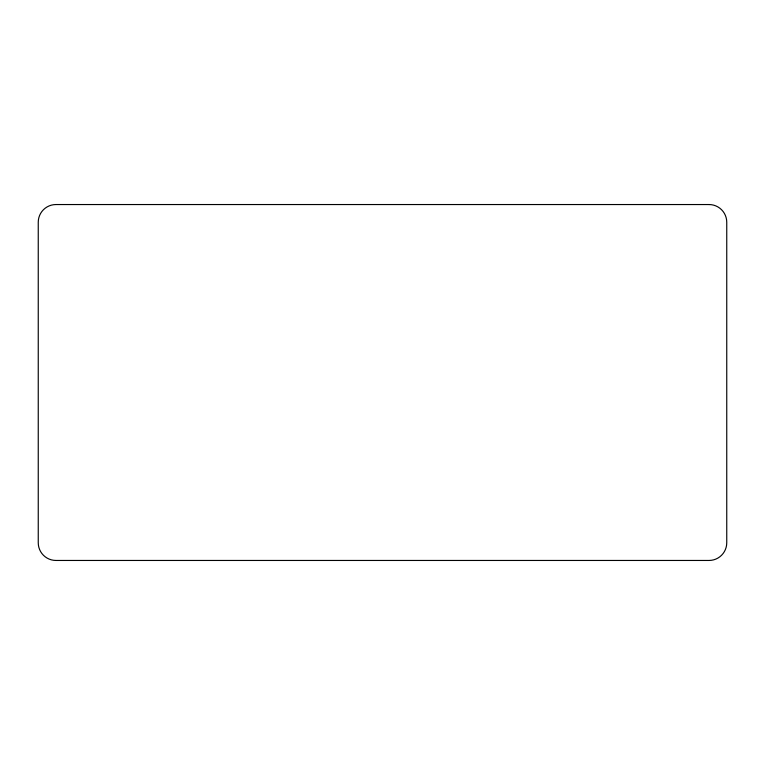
<?xml version="1.0" encoding="UTF-8"?>
<svg xmlns="http://www.w3.org/2000/svg" width="765" height="765" viewBox="0 0 765 765"><rect width="100%" height="100%" fill="white"/><g stroke="black" fill="none" stroke-linecap="round" stroke-linejoin="round"><path stroke-width="1.15" d="M709.04 204.542L55.96 204.542A17.71 17.71 0 0 0 38.25 222.252L38.25 542.748A17.71 17.71 0 0 0 55.96 560.458L709.04 560.458A17.71 17.71 0 0 0 726.75 542.748L726.75 222.252A17.71 17.71 0 0 0 709.04 204.542"/></g></svg>
